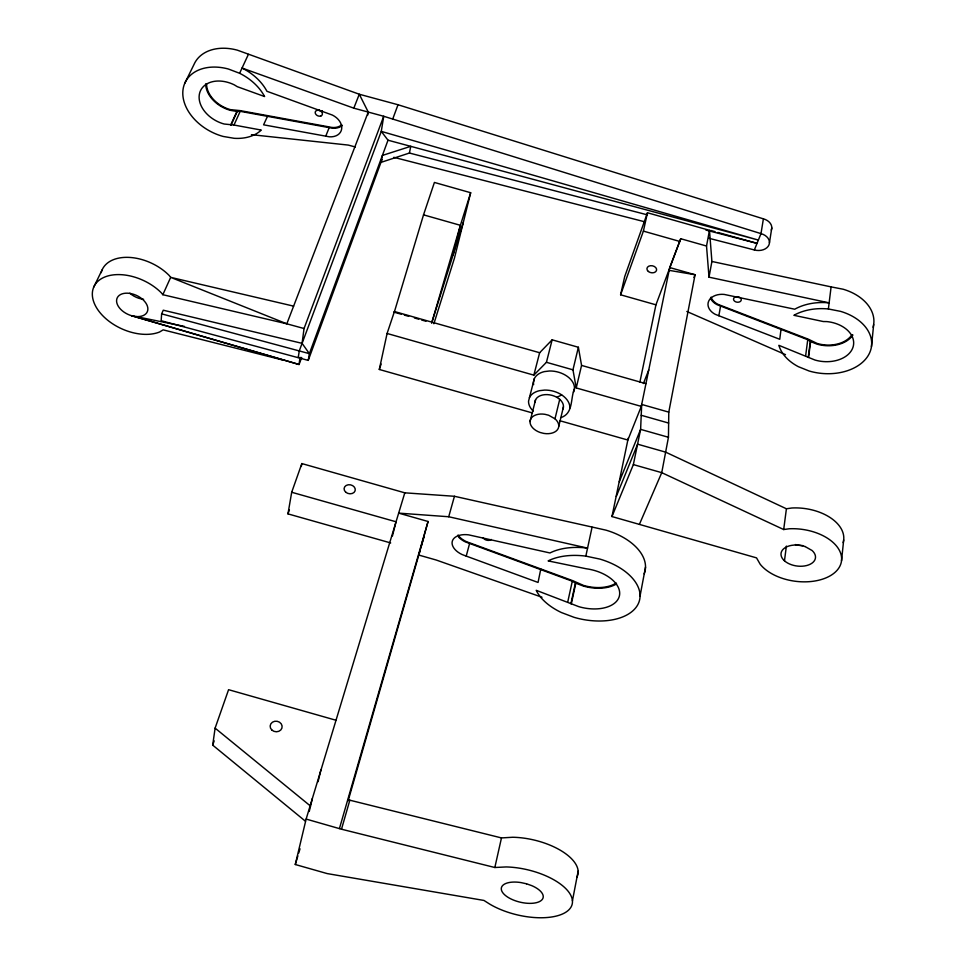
<?xml version="1.0" encoding="UTF-8"?>
<svg xmlns="http://www.w3.org/2000/svg" width="966" height="966" viewBox="0 0 966 966"><rect width="100%" height="100%" fill="white"/><g stroke="black" fill="none" stroke-linecap="round" stroke-linejoin="round"><path stroke-width="1.45" d="M639.407 524.345L661.746 472.664L668.448 437.272L668.786 412.132L695.061 274.73L669.716 267.558L641.291 406.396L627.852 440.037L611.961 516.556L756.535 557.877L760.182 564.241A43.422 26.179 7.6 0 0 814.978 580.989A43.422 26.179 7.6 0 0 839.647 550.849A43.422 26.179 7.6 0 0 789.21 528.776L783.692 529.537L661.746 472.664L633.358 464.598L611.961 516.556M308.239 360.39L309.374 353.653L302.08 343.341L163.266 310.207L161.636 313.853L161.153 320.724L308.239 360.39L382.017 159.487M871.453 346.673L873.675 324.491M841.519 560.811L843.692 539.958M828.381 308.975L840.577 311.366A46.96 32.385 5.3 0 1 868.965 354.22A46.96 32.385 5.3 0 1 809.097 370.992L798.399 366.694A46.96 32.385 5.3 0 1 778.886 345.333L814.893 360.004A29.101 20.069 5.3 0 0 853.038 347.108A29.101 20.069 5.3 0 0 826.908 321.593L823.261 321.533L793.883 315.302A46.96 32.385 5.3 0 1 828.381 308.975L831.098 286.89L711.906 261.472L709.479 230.331L647.462 212.761L624.712 276.578L620.595 294.799L655.938 304.821L680.716 238.723L706.52 246.028L709.008 277.17L829.13 302.865A46.827 32.409 5.2 0 0 794.728 309.217L724.21 294.425A15.71 11.097 8.4 0 0 708.682 301.126A15.71 11.097 8.4 0 0 715.275 314.348L779.755 339.283L781.096 328.706M784.477 560.823L786.372 546.092M808.228 357.323L810.293 341.433L807.745 339.718L717.001 304.652A15.637 11.109 8.3 0 1 710.505 298.192M808.566 357.456L810.631 341.566M805.668 355.609L807.745 339.718M783.692 529.537L786.409 508.78L665.634 452.136L637.608 444.179L616.308 496.427M300.028 357.299L299.062 364.496L131.678 315.737A16.567 10.384 24.9 0 1 118.275 296.284A16.567 10.384 24.9 0 1 144.574 301.344A16.567 10.384 24.9 0 1 135.723 316.51L131.678 315.737L299.062 364.496L301.682 357.444M302.08 343.341L304.048 328.525L383.719 116.27L760.991 233.627A11.834 8.67 6.8 0 1 768.984 244.857A11.834 8.67 6.8 0 1 754.361 249.953L709.104 238.324M305.437 821.221L212.701 745.136L215.104 728.135L228.58 689.688L336.18 720.298M769.467 242.683L771.786 227.879M367.78 115.014L368.251 112.068L359.292 94.245L237.286 50.147A44.979 32.566 27.8 0 0 193.973 64.541L184.76 83.305M298.216 357.541L299.303 350.791L381.28 131.388L383.719 116.27L353.81 108.168L242.043 68.043A45.317 32.542 27.6 0 1 266.93 91.287L332.413 115.087A15.214 11.145 24.2 0 1 341.674 128.889A15.214 11.145 24.2 0 1 329.406 136.822L263.585 124.819L267.787 115.678M353.81 108.168L359.292 94.245L398.016 104.751L763.394 218.847L760.991 233.627L754.361 249.953M390.687 542.94L287.965 513.876L291.696 492.262L301.839 463.571L404.802 492.829L454.443 496.283L605.972 530.153A53.251 31.697 12.3 0 1 644.165 573.889M301.32 466.469L301.839 463.571M718.849 315.797L720.564 306.089M709.008 277.17L711.906 261.472M706.52 246.028L709.479 230.331M640.06 595.998L645.517 567.09M572.44 900.795L578.151 871.127M409.427 153.039L410.755 146.337L382.403 155.429L381.075 162.348L409.427 153.039L647.498 214.887M639.903 382.041L655.938 304.821M633.358 464.598L640.615 429.375L641.69 404.44L668.786 412.132M628.262 438.105L627.852 440.037L559.93 420.753M532.483 412.965L379.3 369.471L387.088 333.475L394.43 311.523L539.644 352.735L552.141 339.827L578.38 347.265L581.568 365.414L576.231 387.934L641.291 406.396M585.831 556.126L599.922 559.097A53.915 31.431 12.4 0 1 638.466 603.339A53.915 31.431 12.4 0 1 574.058 617.322L561.439 612.553A53.915 31.431 12.4 0 1 536.215 590.311L578.803 606.66A33.399 19.477 12.4 0 0 619.484 595.527A33.399 19.477 12.4 0 0 586.169 568.757L548.133 560.896A53.915 31.431 12.4 0 1 585.831 556.126L592.061 527.243M401.47 314.288L394.273 312.247L394.43 311.523M570.918 603.665L575.398 583.041L572.295 581.218L465.383 541.902A18.04 10.759 15 0 1 458.548 537.024M571.317 603.81L575.796 583.198M567.779 601.83L572.295 581.218M620.595 294.799L643.392 231.115L647.462 212.761M404.802 492.829L306.137 819.071L341.493 829.214L494.834 867.504L501.475 837.92L512.741 837.256A50.546 23.51 13.3 0 1 561.886 851.179A50.546 23.51 13.3 0 1 576.895 877.152M494.834 867.504L506.196 866.937A51.126 23.136 13.4 0 1 566.221 889.07A51.126 23.136 13.4 0 1 553.892 916.601A51.126 23.136 13.4 0 1 489.581 904.019L483.954 900.445L327.16 873.578L295.282 864.51L306.137 819.071M561.053 417.529A21.035 13.814 13.8 0 0 563.154 416.672C573.285 411.564 570.52 397.654 574.456 388.755M309.241 811.476L312.344 798.544M318.068 781.723L320.857 770.107M576.231 387.934L572.959 369.833L578.38 347.265M558.771 426.296L563.456 406.831M463.294 222.518L431.705 322.873L431.874 322.149M554.991 418.809L548.664 415.247L544.933 414.305A14.623 9.479 13.8 0 0 530.225 420.282A14.623 9.479 13.8 0 0 540.163 432.49L543.834 433.42A14.623 9.479 13.8 0 0 557.454 429.725A14.623 9.479 13.8 0 0 554.991 418.809L559.725 399.344L556.863 397.328A14.49 9.515 13.8 0 0 542.566 394.997A14.49 9.515 13.8 0 0 534.959 402.182M453.078 255L460.396 225.32L470.671 192.729L434.41 182.441L423.531 214.85L394.273 312.247M470.671 192.729L454.443 258.163L433.879 323.755M573.49 392.244A20.854 13.862 13.7 0 0 569.107 377.827A20.854 13.862 13.7 0 0 549.413 370.992L544.353 371.608A20.854 13.862 13.7 0 0 534.331 378.624L528.547 401.144A21.035 13.814 13.8 0 0 533.22 411.105M534.331 378.624L533.449 382.138A20.854 13.862 13.7 0 0 533.643 384.613M392.425 535.985L396.036 521.785L291.696 492.262M530.032 421.562L535.575 399.779M387.088 333.475L533.848 375.134L546.43 362.298L552.141 339.827M533.848 375.134L539.644 352.735M540.803 568.95L538.05 582.45L466.216 556.102L469.597 543.508M466.216 556.102L461.99 554.496A18.149 10.723 15.1 0 1 452.402 540.9A18.149 10.723 15.1 0 1 468.619 534.85L549.968 552.963A53.734 31.504 12.4 0 1 587.557 548.12L448.719 516.75L398.656 513.127L428.059 521.483L418.773 555.064L436.149 560.002L541.998 597.242M448.719 516.75L454.443 496.283M339.428 828.574L428.059 521.483M420.017 550.741L348.146 800.778M420.838 547.855L424.171 536.335M341.493 829.214L349.837 800.198L501.475 837.92M431.705 322.873L460.396 225.32L423.531 214.85M295.282 864.51L297.866 855.936M298.723 853.075L300.015 848.788M379.3 369.471L381.123 364.025M212.701 745.136L214.174 740.886M287.965 513.876L289.402 509.794M388.006 140.203L758.37 240.087L381.28 131.388L388.006 140.203L309.374 353.653L161.636 313.853M392.836 118.746L398.016 104.751M669.716 267.558L680.716 238.723M368.251 112.068L286.817 323.815L162.843 294.702L161.358 292.855A42.25 26.48 24.9 0 0 104.932 276.952A42.25 26.48 24.9 0 0 103.133 316.111A42.25 26.48 24.9 0 0 159.559 332.014L163.169 329.865L282.217 359.883M643.392 383.55L648.741 369.99M693.962 277.483L695.061 274.73L669.136 270.359M325.735 136.206L329.177 127.633L332.847 128.249A15.142 11.157 24.3 0 0 342.326 125.423M619.278 481.78L640.615 429.375L668.448 437.272M162.843 294.702L170.68 277.351L169.207 275.503A41.9 26.577 25 0 0 128.78 257.379A41.9 26.577 25 0 0 101.176 272.666M233.989 125.025L261.291 130.072A45.45 32.53 27.5 0 1 234.183 138.307L223.182 136.447A45.45 32.53 27.5 0 1 182.864 91.082A45.45 32.53 27.5 0 1 228.399 69.021L239.616 73.283A45.45 32.53 27.5 0 1 264.599 96.54L237.298 86.686L234.279 84.851A28.159 20.153 27.5 0 0 199.6 93.207A28.159 20.153 27.5 0 0 224.136 124.01L233.989 125.025L240.208 111.332L329.177 127.633M230.657 125.109L236.887 111.428M231.007 125.169L237.238 111.488L240.208 111.332M239.616 73.283L248.395 54.374M93.702 287.168L102.058 270.009M556.863 397.328L561.644 394.973M786.409 508.78L791.878 507.995A43.023 26.311 7.4 0 1 843.125 542.663M251.438 134.672L348.291 145.081L355.355 146.989M237.238 111.488L230.415 110.353A27.954 20.165 27.7 0 1 205.649 83.921M831.098 286.89L843.173 289.232A46.465 32.458 5 0 1 873.095 327.269M135.723 316.51L184.409 326.411M293.616 306.137L170.68 277.351L286.817 323.815L304.048 328.525M393.814 157.325L644.877 221.83M705.917 230.065L757.042 243.347L717.883 232.444M710.638 230.427L714.985 231.635M643.392 231.115L680.161 241.548M404.343 315.109L408.666 316.329M414.426 317.971L418.749 319.191M421.623 320.012L425.946 321.243M581.568 365.414L645.94 383.683M546.43 362.298L572.959 369.833M641.219 415.271L668.641 423.06M347.808 799.57L349.837 800.198M575.398 583.041L583.21 586.012A33.11 19.598 12.3 0 0 616.574 583.887M810.293 341.433L816.91 344.101A28.871 20.093 5.1 0 0 852.918 335.009M686.826 311.475L785.503 354.643M215.104 728.135L310.497 806.055M569.904 407.881C569.964 401.784 565.327 396.978 560.352 394.056A21.035 13.814 13.8 0 0 544.607 390.083L539.511 390.675A21.035 13.814 13.8 0 0 529.428 397.642M491.199 539.451A4.468 2.669 14.7 0 1 489.702 540.26L488.675 540.392A4.468 2.669 14.7 0 1 484.389 539.137L483.652 538.473A4.468 2.669 14.7 0 1 483.145 537.76M616.223 583.029A31.975 18.922 12.3 0 1 583.476 585.408L572.814 580.699L469.935 542.928A16.917 10.095 15 0 1 458.065 535.007M738.579 296.912A3.876 2.741 7.9 0 1 741.248 299.484A3.876 2.741 7.9 0 1 739.171 302.032L738.229 302.213A3.876 2.741 7.9 0 1 734.558 301.126L733.979 300.498A3.876 2.741 7.9 0 1 734.16 297.745A3.876 2.741 7.9 0 1 737.589 296.707M802.77 545.597A17.207 10.517 7.4 0 1 795.441 544.546M559.725 399.344A14.49 9.515 13.8 0 1 562.804 409.234M852.012 334.695A27.893 19.417 5.1 0 1 817.236 343.485L808.288 339.187L720.95 305.498A14.659 10.409 8.3 0 1 711.085 297.142M143.632 299.291A16.434 10.421 25 0 1 129.842 293.193M341.59 124.868A14.2 10.457 24.3 0 1 329.165 126.92L240.039 110.595L230.476 109.653A27 19.477 27.7 0 1 206.543 84.114M763.394 218.847A11.737 8.67 6.6 0 1 771.303 230.101M322.427 110.849A3.743 2.753 24.8 0 1 318.865 109.883M321.062 115.884L320.265 116.125A3.755 2.753 24.7 0 1 316.691 115.159L316.015 114.507A3.755 2.753 24.7 0 1 316.522 110.559A3.755 2.753 24.7 0 1 321.581 111.935A3.755 2.753 24.7 0 1 321.062 115.884M526.506 883.793L521 882.586A21.433 9.696 13.4 0 0 503.008 893.043A21.433 9.696 13.4 0 0 536.637 902.618A21.433 9.696 13.4 0 0 531.723 885.629L526.506 883.793M805.052 546.527L800.669 545.416A17.364 10.469 7.6 0 0 781.108 555.45A17.364 10.469 7.6 0 0 804.642 565.955A17.364 10.469 7.6 0 0 812.104 550.523L805.052 546.527M345.768 492.213A5.651 4.504 11.8 0 0 355.114 490.788A5.651 4.504 11.8 0 0 348.183 484.775A5.651 4.504 11.8 0 0 345.768 492.213M271.857 730.042A6.013 5.289 8.2 0 0 281.915 728.11A6.013 5.289 8.2 0 0 274.682 721.288A6.013 5.289 8.2 0 0 271.857 730.042M648.343 271.458A4.89 3.526 10.9 0 0 656.457 270.589A4.89 3.526 10.9 0 0 650.492 265.71A4.89 3.526 10.9 0 0 648.343 271.458"/></g></svg>
